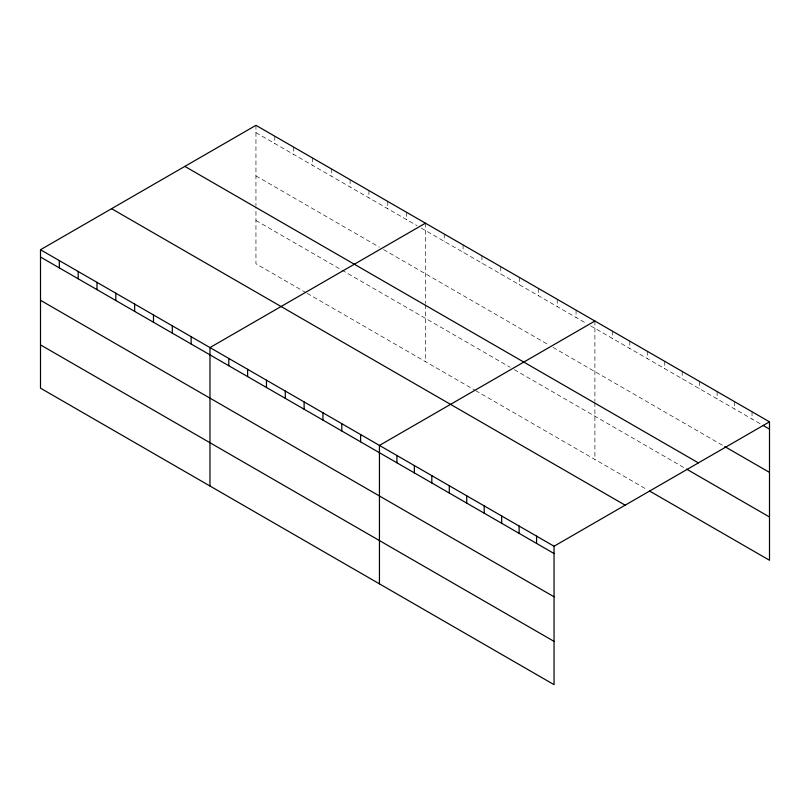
<?xml version="1.0" encoding="UTF-8"?>
<svg xmlns="http://www.w3.org/2000/svg" width="810" height="810" viewBox="0 0 810 810"><rect width="100%" height="100%" fill="white"/><g stroke="black" fill="none" stroke-linecap="round" stroke-linejoin="round"><path stroke-width="0.61" stroke-dasharray="4.05 3.04" d="M255.95 132.637L417.049 225.646M421.24 228.066L586.521 323.494M590.713 325.904L761.866 424.724M255.95 175.912L379.394 247.182M383.575 249.601L548.866 345.019M553.048 347.439L723.664 445.945M255.95 220.502L510.158 367.264M514.34 369.684L685.473 468.484M306.16 292.764L255.95 263.776L255.95 206.874M307.213 293.372L474.589 390.005M475.632 390.612L647.271 489.706M752.034 411.753L752.034 419.053M734.579 401.679L734.579 408.969M717.113 391.594L717.113 398.895M699.658 381.51L699.658 388.81M682.192 371.436L682.192 378.726M664.737 361.351L664.737 368.651M647.271 351.267L647.271 358.567M629.815 341.192L629.815 348.482M612.35 331.108L612.35 338.408M594.894 321.033L594.894 401.325M594.894 402.56L594.894 459.462M576.062 310.159L576.062 317.449M557.229 299.285L557.229 306.585M538.407 288.411L538.407 295.711M519.574 277.546L519.574 284.837M500.742 266.672L500.742 273.962M481.909 255.798L481.909 263.098M463.077 244.924L463.077 252.224M444.255 234.06L444.255 241.35M425.422 223.185L425.422 303.477M425.422 304.722L425.422 361.614M406.59 212.311L406.59 219.611M387.757 201.447L387.757 208.737M368.935 190.573L368.935 197.863M350.102 179.698L350.102 186.999M331.27 168.824L331.27 176.124M312.437 157.96L312.437 165.25M293.615 147.086L293.615 154.376M274.782 136.212L274.782 143.512M255.95 125.337L255.95 205.639"/><path stroke-width="1.21" d="M40.5 249.733L554.05 546.223L554.05 684.663L40.5 388.162L40.5 249.733L255.95 125.337L769.5 421.838L769.5 560.267L649.458 490.961M425.422 223.185L209.972 347.571L209.972 486.01M594.894 321.033L379.444 445.419L379.444 583.848M554.05 546.223L769.5 421.838M762.949 425.351L769.5 429.128M724.758 446.573L769.5 472.412M184.852 166.394L698.402 462.885M686.566 469.111L769.5 516.993M111.598 208.686L625.148 505.177M40.5 257.023L554.05 553.524M40.5 300.297L554.05 596.798M40.5 344.888L554.05 641.378M536.585 536.149L536.585 543.439M519.129 526.065L519.129 533.365M501.663 515.98L501.663 523.28M484.208 505.906L484.208 513.196M466.742 495.821L466.742 503.121M449.287 485.737L449.287 493.037M431.821 475.662L431.821 482.952M414.366 465.578L414.366 472.878M396.9 455.503L396.9 462.793M360.612 434.545L360.612 441.845M341.779 423.671L341.779 430.971M322.957 412.806L322.957 420.096M304.125 401.932L304.125 409.222M285.292 391.058L285.292 398.358M266.46 380.194L266.46 387.484M247.627 369.319L247.627 376.609M228.805 358.445L228.805 365.745M191.14 336.707L191.14 343.997M172.307 325.833L172.307 333.123M153.485 314.958L153.485 322.258M134.652 304.084L134.652 311.384M115.82 293.22L115.82 300.51M96.987 282.346L96.987 289.636M78.165 271.471L78.165 278.772M59.332 260.597L59.332 267.897"/></g></svg>
